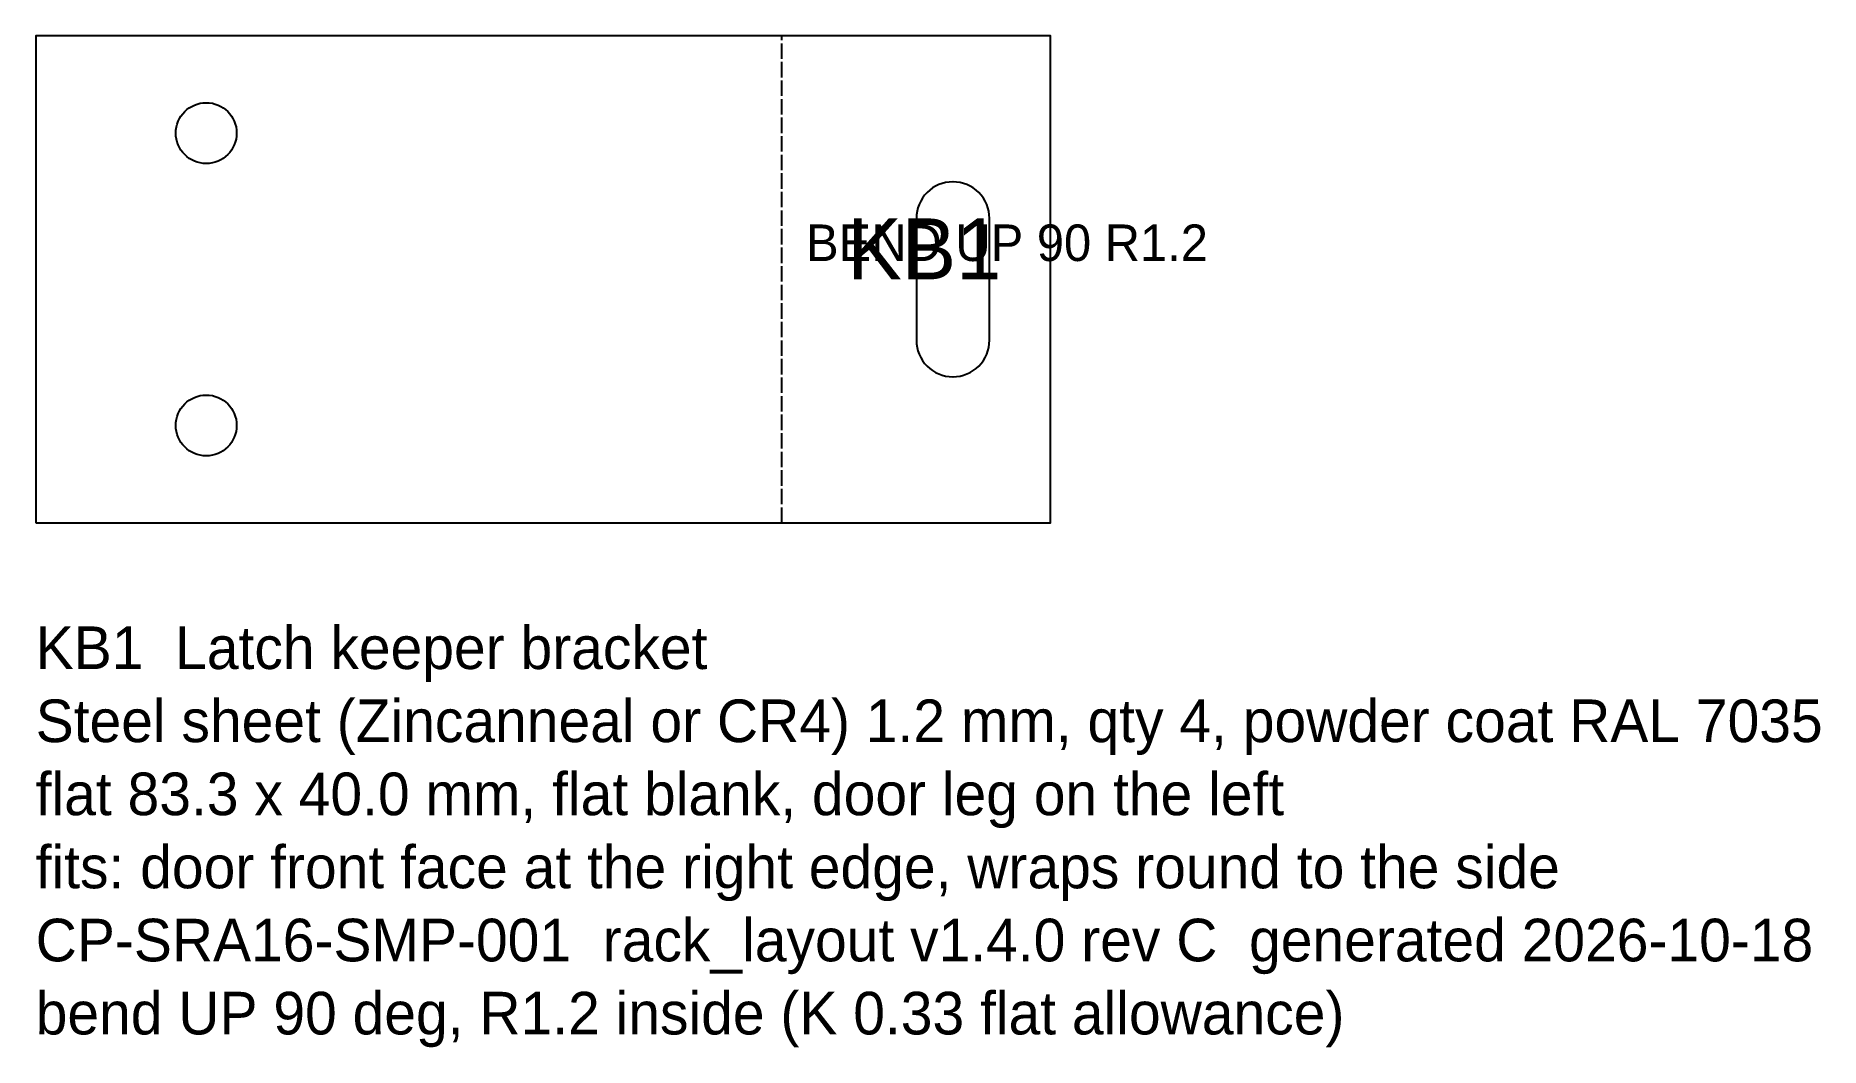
# Model space of a CAD drawing. Header units: millimetres. Extents: x 0 to 147, y -43 to 40.
import ezdxf

# ---------------------------------------------------------------- set-up
doc = ezdxf.new("R2010")
doc.units = ezdxf.units.MM
doc.linetypes.add('DASHED', pattern=[1.524, 1.27, -0.254])
for name, color, linetype in [('BEND', 1, 'DASHED'), ('CUT', 7, 'CONTINUOUS'), ('ETCH', 3, 'CONTINUOUS'), ('NOTES', 8, 'CONTINUOUS')]:
    doc.layers.add(name, color=color, linetype=linetype)

msp = doc.modelspace()

# ---------------------------------------------------------------- linework, layer by layer
at = {"layer": 'BEND'}
msp.add_line((61.25, 0), (61.25, 40), dxfattribs=at)
at = {"layer": 'CUT'}
msp.add_lwpolyline([(0, 0), (83.31, 0), (83.31, 40), (0, 40)], close=True, dxfattribs=at)
msp.add_lwpolyline([(75.3, 12), (75.32, 12, 0.414214), (78.31, 14.99), (78.31, 25.01, 0.414214), (75.32, 28), (75.3, 28, 0.414214), (72.31, 25.01), (72.31, 14.99, 0.414214)], format="xyb", close=True, dxfattribs=at)
for centre in [(14, 32), (14, 8)]:
    msp.add_circle(centre, 2.5, dxfattribs=at)

# ---------------------------------------------------------------- texts
at = {"layer": 'BEND'}
msp.add_text('BEND UP 90 R1.2', height=3, dxfattribs=at).set_placement((63.25, 21.5))
at = {"layer": 'ETCH'}
msp.add_text('KB1', height=5, dxfattribs=at).set_placement((66.65, 20))
at = {"layer": 'NOTES'}
for s, p in [('KB1  Latch keeper bracket', (0, -12)), ('Steel sheet (Zincanneal or CR4) 1.2 mm, qty 4, powder coat RAL 7035', (0, -18)), ('flat 83.3 x 40.0 mm, flat blank, door leg on the left', (0, -24)), ('fits: door front face at the right edge, wraps round to the side', (0, -30)), ('CP-SRA16-SMP-001  rack_layout v1.4.0 rev C  generated 2026-10-18', (0, -36)), ('bend UP 90 deg, R1.2 inside (K 0.33 flat allowance)', (0, -42))]:
    msp.add_text(s, height=3.5, dxfattribs=at).set_placement(p)

doc.saveas('drawing.dxf')
